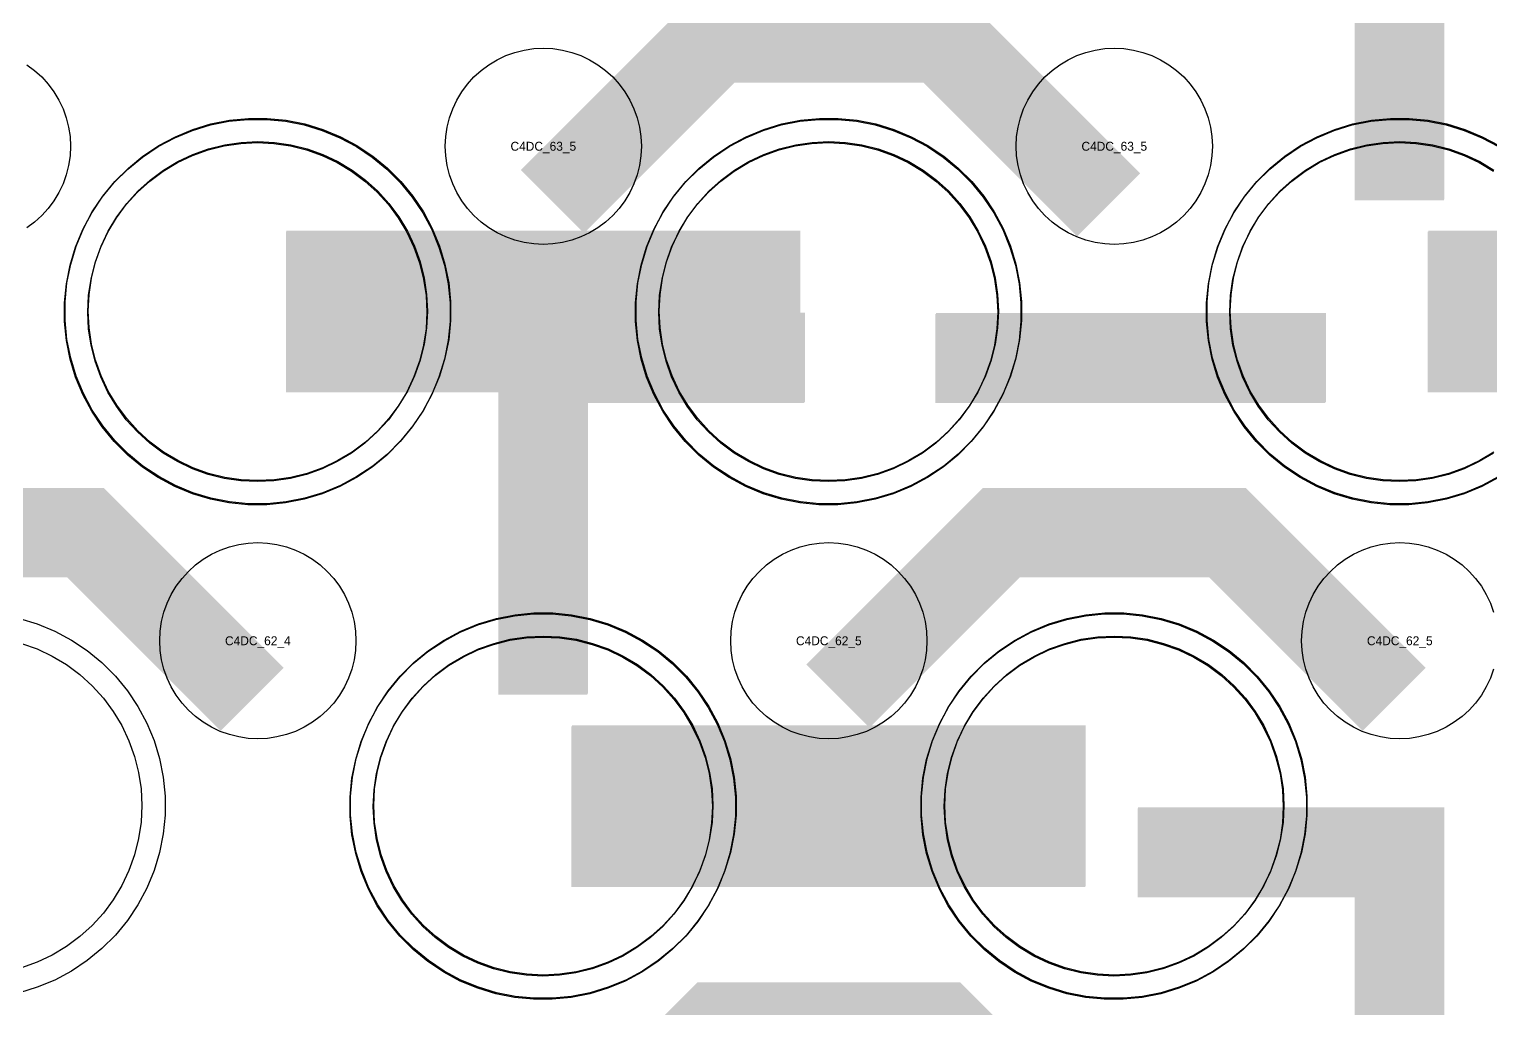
# Model space of a CAD drawing. Extents: x -11880 to 11880, y -14992 to 14992.
# Drawn here: x -10544.1 to -10134.5, y -6305.5 to -6031 of the extents above; entities that cross this region are included whole.
import ezdxf
from ezdxf.enums import TextEntityAlignment as Align

# ---------------------------------------------------------------- set-up
doc = ezdxf.new("R2010")
doc.units = 0
doc.header["$MEASUREMENT"] = 0
for name, color, linetype in [('GDS_775_DT_237', 138, 'CONTINUOUS'), ('RDL1_FS', 34, 'CONTINUOUS'), ('RDL_BS', 160, 'CONTINUOUS')]:
    doc.layers.add(name, color=color, linetype=linetype)

msp = doc.modelspace()

# ---------------------------------------------------------------- linework, layer by layer
at = {"layer": 'RDL1_FS', "color": 241, "true_color": 0xf7abae}
for points in [[(-10480.149, -6157.821), (-10484.806, -6157.592), (-10489.417, -6156.908), (-10493.94, -6155.776), (-10498.33, -6154.204), (-10502.544, -6152.212), (-10506.544, -6149.814), (-10510.289, -6147.036), (-10513.743, -6143.906), (-10516.873, -6140.452), (-10519.651, -6136.707), (-10522.049, -6132.707), (-10524.041, -6128.493), (-10525.613, -6124.103), (-10526.745, -6119.58), (-10527.429, -6114.969), (-10527.658, -6110.312), (-10527.429, -6105.655), (-10526.745, -6101.044), (-10525.613, -6096.521), (-10524.041, -6092.131), (-10522.049, -6087.917), (-10519.651, -6083.917), (-10516.873, -6080.172), (-10513.743, -6076.718), (-10510.289, -6073.588), (-10506.544, -6070.81), (-10502.544, -6068.412), (-10498.33, -6066.42), (-10493.94, -6064.848), (-10489.417, -6063.716), (-10484.806, -6063.032), (-10480.149, -6062.803), (-10475.492, -6063.032), (-10470.881, -6063.716), (-10466.358, -6064.848), (-10461.968, -6066.42), (-10457.754, -6068.412), (-10453.754, -6070.81), (-10450.009, -6073.588), (-10446.555, -6076.718), (-10443.425, -6080.172), (-10440.647, -6083.917), (-10438.249, -6087.917), (-10436.257, -6092.131), (-10434.685, -6096.521), (-10433.553, -6101.044), (-10432.869, -6105.655), (-10432.64, -6110.312), (-10432.869, -6114.969), (-10433.553, -6119.58), (-10434.685, -6124.103), (-10436.257, -6128.493), (-10438.249, -6132.707), (-10440.647, -6136.707), (-10443.425, -6140.452), (-10446.555, -6143.906), (-10450.009, -6147.036), (-10453.754, -6149.814), (-10457.754, -6152.212), (-10461.968, -6154.204), (-10466.358, -6155.776), (-10470.881, -6156.908), (-10475.492, -6157.592)], [(-10320.149, -6157.821), (-10324.806, -6157.592), (-10329.417, -6156.908), (-10333.94, -6155.776), (-10338.33, -6154.204), (-10342.544, -6152.212), (-10346.544, -6149.814), (-10350.289, -6147.036), (-10353.743, -6143.906), (-10356.873, -6140.452), (-10359.651, -6136.707), (-10362.049, -6132.707), (-10364.041, -6128.493), (-10365.613, -6124.103), (-10366.745, -6119.58), (-10367.429, -6114.969), (-10367.658, -6110.312), (-10367.429, -6105.655), (-10366.745, -6101.044), (-10365.613, -6096.521), (-10364.041, -6092.131), (-10362.049, -6087.917), (-10359.651, -6083.917), (-10356.873, -6080.172), (-10353.743, -6076.718), (-10350.289, -6073.588), (-10346.544, -6070.81), (-10342.544, -6068.412), (-10338.33, -6066.42), (-10333.94, -6064.848), (-10329.417, -6063.716), (-10324.806, -6063.032), (-10320.149, -6062.803), (-10315.492, -6063.032), (-10310.881, -6063.716), (-10306.358, -6064.848), (-10301.968, -6066.42), (-10297.754, -6068.412), (-10293.754, -6070.81), (-10290.009, -6073.588), (-10286.555, -6076.718), (-10283.425, -6080.172), (-10280.647, -6083.917), (-10278.249, -6087.917), (-10276.257, -6092.131), (-10274.685, -6096.521), (-10273.553, -6101.044), (-10272.869, -6105.655), (-10272.64, -6110.312), (-10272.869, -6114.969), (-10273.553, -6119.58), (-10274.685, -6124.103), (-10276.257, -6128.493), (-10278.249, -6132.707), (-10280.647, -6136.707), (-10283.425, -6140.452), (-10286.555, -6143.906), (-10290.009, -6147.036), (-10293.754, -6149.814), (-10297.754, -6152.212), (-10301.968, -6154.204), (-10306.358, -6155.776), (-10310.881, -6156.908), (-10315.492, -6157.592)], [(-10400.149, -6296.381), (-10404.806, -6296.152), (-10409.417, -6295.468), (-10413.94, -6294.336), (-10418.33, -6292.764), (-10422.544, -6290.772), (-10426.544, -6288.374), (-10430.289, -6285.596), (-10433.743, -6282.466), (-10436.873, -6279.012), (-10439.651, -6275.267), (-10442.049, -6271.267), (-10444.041, -6267.053), (-10445.613, -6262.663), (-10446.745, -6258.14), (-10447.429, -6253.529), (-10447.658, -6248.872), (-10447.429, -6244.215), (-10446.745, -6239.604), (-10445.613, -6235.081), (-10444.041, -6230.691), (-10442.049, -6226.477), (-10439.651, -6222.477), (-10436.873, -6218.732), (-10433.743, -6215.278), (-10430.289, -6212.148), (-10426.544, -6209.37), (-10422.544, -6206.972), (-10418.33, -6204.98), (-10413.94, -6203.408), (-10409.417, -6202.276), (-10404.806, -6201.592), (-10400.149, -6201.363), (-10395.492, -6201.592), (-10390.881, -6202.276), (-10386.358, -6203.408), (-10381.968, -6204.98), (-10377.754, -6206.972), (-10373.754, -6209.37), (-10370.009, -6212.148), (-10366.555, -6215.278), (-10363.425, -6218.732), (-10360.647, -6222.477), (-10358.249, -6226.477), (-10356.257, -6230.691), (-10354.685, -6235.081), (-10353.553, -6239.604), (-10352.869, -6244.215), (-10352.64, -6248.872), (-10352.869, -6253.529), (-10353.553, -6258.14), (-10354.685, -6262.663), (-10356.257, -6267.053), (-10358.249, -6271.267), (-10360.647, -6275.267), (-10363.425, -6279.012), (-10366.555, -6282.466), (-10370.009, -6285.596), (-10373.754, -6288.374), (-10377.754, -6290.772), (-10381.968, -6292.764), (-10386.358, -6294.336), (-10390.881, -6295.468), (-10395.492, -6296.152)], [(-10240.149, -6296.381), (-10244.806, -6296.152), (-10249.417, -6295.468), (-10253.94, -6294.336), (-10258.33, -6292.764), (-10262.544, -6290.772), (-10266.544, -6288.374), (-10270.289, -6285.596), (-10273.743, -6282.466), (-10276.873, -6279.012), (-10279.651, -6275.267), (-10282.049, -6271.267), (-10284.041, -6267.053), (-10285.613, -6262.663), (-10286.745, -6258.14), (-10287.429, -6253.529), (-10287.658, -6248.872), (-10287.429, -6244.215), (-10286.745, -6239.604), (-10285.613, -6235.081), (-10284.041, -6230.691), (-10282.049, -6226.477), (-10279.651, -6222.477), (-10276.873, -6218.732), (-10273.743, -6215.278), (-10270.289, -6212.148), (-10266.544, -6209.37), (-10262.544, -6206.972), (-10258.33, -6204.98), (-10253.94, -6203.408), (-10249.417, -6202.276), (-10244.806, -6201.592), (-10240.149, -6201.363), (-10235.492, -6201.592), (-10230.881, -6202.276), (-10226.358, -6203.408), (-10221.968, -6204.98), (-10217.754, -6206.972), (-10213.754, -6209.37), (-10210.009, -6212.148), (-10206.555, -6215.278), (-10203.425, -6218.732), (-10200.647, -6222.477), (-10198.249, -6226.477), (-10196.257, -6230.691), (-10194.685, -6235.081), (-10193.553, -6239.604), (-10192.869, -6244.215), (-10192.64, -6248.872), (-10192.869, -6253.529), (-10193.553, -6258.14), (-10194.685, -6262.663), (-10196.257, -6267.053), (-10198.249, -6271.267), (-10200.647, -6275.267), (-10203.425, -6279.012), (-10206.555, -6282.466), (-10210.009, -6285.596), (-10213.754, -6288.374), (-10217.754, -6290.772), (-10221.968, -6292.764), (-10226.358, -6294.336), (-10230.881, -6295.468), (-10235.492, -6296.152)]]:
    msp.add_lwpolyline(points, close=True, dxfattribs=at)
at = {"layer": 'RDL1_FS'}
for points in [[(-10480, -6157.539), (-10484.657, -6157.31), (-10489.268, -6156.626), (-10493.791, -6155.494), (-10498.181, -6153.922), (-10502.395, -6151.93), (-10506.395, -6149.532), (-10510.14, -6146.754), (-10513.594, -6143.624), (-10516.724, -6140.17), (-10519.502, -6136.425), (-10521.9, -6132.425), (-10523.892, -6128.211), (-10525.464, -6123.821), (-10526.596, -6119.298), (-10527.28, -6114.687), (-10527.509, -6110.03), (-10527.28, -6105.373), (-10526.596, -6100.762), (-10525.464, -6096.239), (-10523.892, -6091.849), (-10521.9, -6087.635), (-10519.502, -6083.635), (-10516.724, -6079.89), (-10513.594, -6076.436), (-10510.14, -6073.306), (-10506.395, -6070.528), (-10502.395, -6068.13), (-10498.181, -6066.138), (-10493.791, -6064.566), (-10489.268, -6063.434), (-10484.657, -6062.75), (-10480, -6062.521), (-10475.343, -6062.75), (-10470.732, -6063.434), (-10466.209, -6064.566), (-10461.819, -6066.138), (-10457.605, -6068.13), (-10453.605, -6070.528), (-10449.86, -6073.306), (-10446.406, -6076.436), (-10443.276, -6079.89), (-10440.498, -6083.635), (-10438.1, -6087.635), (-10436.108, -6091.849), (-10434.536, -6096.239), (-10433.404, -6100.762), (-10432.72, -6105.373), (-10432.491, -6110.03), (-10432.72, -6114.687), (-10433.404, -6119.298), (-10434.536, -6123.821), (-10436.108, -6128.211), (-10438.1, -6132.425), (-10440.498, -6136.425), (-10443.276, -6140.17), (-10446.406, -6143.624), (-10449.86, -6146.754), (-10453.605, -6149.532), (-10457.605, -6151.93), (-10461.819, -6153.922), (-10466.209, -6155.494), (-10470.732, -6156.626), (-10475.343, -6157.31)], [(-10320, -6157.539), (-10324.657, -6157.31), (-10329.268, -6156.626), (-10333.791, -6155.494), (-10338.181, -6153.922), (-10342.395, -6151.93), (-10346.395, -6149.532), (-10350.14, -6146.754), (-10353.594, -6143.624), (-10356.724, -6140.17), (-10359.502, -6136.425), (-10361.9, -6132.425), (-10363.892, -6128.211), (-10365.464, -6123.821), (-10366.596, -6119.298), (-10367.28, -6114.687), (-10367.509, -6110.03), (-10367.28, -6105.373), (-10366.596, -6100.762), (-10365.464, -6096.239), (-10363.892, -6091.849), (-10361.9, -6087.635), (-10359.502, -6083.635), (-10356.724, -6079.89), (-10353.594, -6076.436), (-10350.14, -6073.306), (-10346.395, -6070.528), (-10342.395, -6068.13), (-10338.181, -6066.138), (-10333.791, -6064.566), (-10329.268, -6063.434), (-10324.657, -6062.75), (-10320, -6062.521), (-10315.343, -6062.75), (-10310.732, -6063.434), (-10306.209, -6064.566), (-10301.819, -6066.138), (-10297.605, -6068.13), (-10293.605, -6070.528), (-10289.86, -6073.306), (-10286.406, -6076.436), (-10283.276, -6079.89), (-10280.498, -6083.635), (-10278.1, -6087.635), (-10276.108, -6091.849), (-10274.536, -6096.239), (-10273.404, -6100.762), (-10272.72, -6105.373), (-10272.491, -6110.03), (-10272.72, -6114.687), (-10273.404, -6119.298), (-10274.536, -6123.821), (-10276.108, -6128.211), (-10278.1, -6132.425), (-10280.498, -6136.425), (-10283.276, -6140.17), (-10286.406, -6143.624), (-10289.86, -6146.754), (-10293.605, -6149.532), (-10297.605, -6151.93), (-10301.819, -6153.922), (-10306.209, -6155.494), (-10310.732, -6156.626), (-10315.343, -6157.31)], [(-10400, -6296.099), (-10404.657, -6295.87), (-10409.268, -6295.186), (-10413.791, -6294.054), (-10418.181, -6292.482), (-10422.395, -6290.49), (-10426.395, -6288.092), (-10430.14, -6285.314), (-10433.594, -6282.184), (-10436.724, -6278.73), (-10439.502, -6274.985), (-10441.9, -6270.985), (-10443.892, -6266.771), (-10445.464, -6262.381), (-10446.596, -6257.858), (-10447.28, -6253.247), (-10447.509, -6248.59), (-10447.28, -6243.933), (-10446.596, -6239.322), (-10445.464, -6234.799), (-10443.892, -6230.409), (-10441.9, -6226.195), (-10439.502, -6222.195), (-10436.724, -6218.45), (-10433.594, -6214.996), (-10430.14, -6211.866), (-10426.395, -6209.088), (-10422.395, -6206.69), (-10418.181, -6204.698), (-10413.791, -6203.126), (-10409.268, -6201.994), (-10404.657, -6201.31), (-10400, -6201.081), (-10395.343, -6201.31), (-10390.732, -6201.994), (-10386.209, -6203.126), (-10381.819, -6204.698), (-10377.605, -6206.69), (-10373.605, -6209.088), (-10369.86, -6211.866), (-10366.406, -6214.996), (-10363.276, -6218.45), (-10360.498, -6222.195), (-10358.1, -6226.195), (-10356.108, -6230.409), (-10354.536, -6234.799), (-10353.404, -6239.322), (-10352.72, -6243.933), (-10352.491, -6248.59), (-10352.72, -6253.247), (-10353.404, -6257.858), (-10354.536, -6262.381), (-10356.108, -6266.771), (-10358.1, -6270.985), (-10360.498, -6274.985), (-10363.276, -6278.73), (-10366.406, -6282.184), (-10369.86, -6285.314), (-10373.605, -6288.092), (-10377.605, -6290.49), (-10381.819, -6292.482), (-10386.209, -6294.054), (-10390.732, -6295.186), (-10395.343, -6295.87)], [(-10240, -6296.099), (-10244.657, -6295.87), (-10249.268, -6295.186), (-10253.791, -6294.054), (-10258.181, -6292.482), (-10262.395, -6290.49), (-10266.395, -6288.092), (-10270.14, -6285.314), (-10273.594, -6282.184), (-10276.724, -6278.73), (-10279.502, -6274.985), (-10281.9, -6270.985), (-10283.892, -6266.771), (-10285.464, -6262.381), (-10286.596, -6257.858), (-10287.28, -6253.247), (-10287.509, -6248.59), (-10287.28, -6243.933), (-10286.596, -6239.322), (-10285.464, -6234.799), (-10283.892, -6230.409), (-10281.9, -6226.195), (-10279.502, -6222.195), (-10276.724, -6218.45), (-10273.594, -6214.996), (-10270.14, -6211.866), (-10266.395, -6209.088), (-10262.395, -6206.69), (-10258.181, -6204.698), (-10253.791, -6203.126), (-10249.268, -6201.994), (-10244.657, -6201.31), (-10240, -6201.081), (-10235.343, -6201.31), (-10230.732, -6201.994), (-10226.209, -6203.126), (-10221.819, -6204.698), (-10217.605, -6206.69), (-10213.605, -6209.088), (-10209.86, -6211.866), (-10206.406, -6214.996), (-10203.276, -6218.45), (-10200.498, -6222.195), (-10198.1, -6226.195), (-10196.108, -6230.409), (-10194.536, -6234.799), (-10193.404, -6239.322), (-10192.72, -6243.933), (-10192.491, -6248.59), (-10192.72, -6253.247), (-10193.404, -6257.858), (-10194.536, -6262.381), (-10196.108, -6266.771), (-10198.1, -6270.985), (-10200.498, -6274.985), (-10203.276, -6278.73), (-10206.406, -6282.184), (-10209.86, -6285.314), (-10213.605, -6288.092), (-10217.605, -6290.49), (-10221.819, -6292.482), (-10226.209, -6294.054), (-10230.732, -6295.186), (-10235.343, -6295.87)]]:
    msp.add_lwpolyline(points, close=True, dxfattribs=at)
at = {"layer": 'RDL1_FS', "color": 241, "true_color": 0xf7abae}
msp.add_lwpolyline([(-10133.754, -6149.814), (-10137.754, -6152.212), (-10141.968, -6154.204), (-10146.358, -6155.776), (-10150.881, -6156.908), (-10155.492, -6157.592), (-10160.149, -6157.821), (-10164.806, -6157.592), (-10169.417, -6156.908), (-10173.94, -6155.776), (-10178.33, -6154.204), (-10182.544, -6152.212), (-10186.544, -6149.814), (-10190.289, -6147.036), (-10193.743, -6143.906), (-10196.873, -6140.452), (-10199.651, -6136.707), (-10202.049, -6132.707), (-10204.041, -6128.493), (-10205.613, -6124.103), (-10206.745, -6119.58), (-10207.429, -6114.969), (-10207.658, -6110.312), (-10207.429, -6105.655), (-10206.745, -6101.044), (-10205.613, -6096.521), (-10204.041, -6092.131), (-10202.049, -6087.917), (-10199.651, -6083.917), (-10196.873, -6080.172), (-10193.743, -6076.718), (-10190.289, -6073.588), (-10186.544, -6070.81), (-10182.544, -6068.412), (-10178.33, -6066.42), (-10173.94, -6064.848), (-10169.417, -6063.716), (-10164.806, -6063.032), (-10160.149, -6062.803), (-10155.492, -6063.032), (-10150.881, -6063.716), (-10146.358, -6064.848), (-10141.968, -6066.42), (-10137.754, -6068.412), (-10133.754, -6070.81)], dxfattribs=at)
at = {"layer": 'RDL1_FS'}
for points in [[(-10133.605, -6149.532), (-10137.605, -6151.93), (-10141.819, -6153.922), (-10146.209, -6155.494), (-10150.732, -6156.626), (-10155.343, -6157.31), (-10160, -6157.539), (-10164.657, -6157.31), (-10169.268, -6156.626), (-10173.791, -6155.494), (-10178.181, -6153.922), (-10182.395, -6151.93), (-10186.395, -6149.532), (-10190.14, -6146.754), (-10193.594, -6143.624), (-10196.724, -6140.17), (-10199.502, -6136.425), (-10201.9, -6132.425), (-10203.892, -6128.211), (-10205.464, -6123.821), (-10206.596, -6119.298), (-10207.28, -6114.687), (-10207.509, -6110.03), (-10207.28, -6105.373), (-10206.596, -6100.762), (-10205.464, -6096.239), (-10203.892, -6091.849), (-10201.9, -6087.635), (-10199.502, -6083.635), (-10196.724, -6079.89), (-10193.594, -6076.436), (-10190.14, -6073.306), (-10186.395, -6070.528), (-10182.395, -6068.13), (-10178.181, -6066.138), (-10173.791, -6064.566), (-10169.268, -6063.434), (-10164.657, -6062.75), (-10160, -6062.521), (-10155.343, -6062.75), (-10150.732, -6063.434), (-10146.209, -6064.566), (-10141.819, -6066.138), (-10137.605, -6068.13), (-10133.605, -6070.528)], [(-10546.209, -6203.126), (-10541.819, -6204.698), (-10537.605, -6206.69), (-10533.605, -6209.088), (-10529.86, -6211.866), (-10526.406, -6214.996), (-10523.276, -6218.45), (-10520.498, -6222.195), (-10518.1, -6226.195), (-10516.108, -6230.409), (-10514.536, -6234.799), (-10513.404, -6239.322), (-10512.72, -6243.933), (-10512.491, -6248.59), (-10512.72, -6253.247), (-10513.404, -6257.858), (-10514.536, -6262.381), (-10516.108, -6266.771), (-10518.1, -6270.985), (-10520.498, -6274.985), (-10523.276, -6278.73), (-10526.406, -6282.184), (-10529.86, -6285.314), (-10533.605, -6288.092), (-10537.605, -6290.49), (-10541.819, -6292.482), (-10546.209, -6294.054)]]:
    msp.add_lwpolyline(points, dxfattribs=at)
at = {"layer": 'RDL1_FS', "color": 241, "true_color": 0xf7abae}
for points in [[(-10472.147, -6110.312, 45, 45, 0), (-10400.147, -6110.312, 45, 45, 0)], [(-10400.147, -6110.312, 45, 45, 0), (-10328.147, -6110.312, 45, 45, 0)], [(-10152.147, -6110.312, 45, 45, 0), (-10080.147, -6110.312, 45, 45, 0)], [(-10392.147, -6248.872, 45, 45, 0), (-10320.147, -6248.872, 45, 45, 0)], [(-10320.147, -6248.872, 45, 45, 0), (-10248.147, -6248.872, 45, 45, 0)]]:
    msp.add_lwpolyline(points, format="xyseb", dxfattribs=at)
at = {"layer": 'RDL1_FS'}
for points in [[(-10471.998, -6110.03, 45, 45, 0), (-10399.998, -6110.03, 45, 45, 0)], [(-10399.998, -6110.03, 45, 45, 0), (-10327.998, -6110.03, 45, 45, 0)], [(-10151.998, -6110.03, 45, 45, 0), (-10079.998, -6110.03, 45, 45, 0)], [(-10391.998, -6248.59, 45, 45, 0), (-10319.998, -6248.59, 45, 45, 0)], [(-10319.998, -6248.59, 45, 45, 0), (-10247.998, -6248.59, 45, 45, 0)]]:
    msp.add_lwpolyline(points, format="xyseb", dxfattribs=at)
at = {"layer": 'RDL_BS', "color": 241, "true_color": 0xf7abae}
for points in [[(-10160.149, -6078.987, 25, 25, 0), (-10160.149, -5972.21, 25, 25, 0)], [(-10160.149, -6078.987, 25, 25, 0), (-10160.149, -5972.21, 25, 25, 0)], [(-10400.149, -6217.552, 25, 25, 0), (-10400.149, -6110.775, 25, 25, 0)], [(-10400.149, -6217.552, 25, 25, 0), (-10400.149, -6110.775, 25, 25, 0)], [(-10412.649, -6123.275, 25, 25, 0), (-10347.982, -6123.275, 25, 25, 0)], [(-10412.649, -6123.275, 25, 25, 0), (-10326.816, -6123.275, 25, 25, 0)], [(-10290.133, -6123.325, 25, 25, 0), (-10180.868, -6123.325, 25, 25, 0)], [(-10160.149, -6356.117, 25, 25, 0), (-10160.149, -6249.34, 25, 25, 0)], [(-10160.149, -6356.117, 25, 25, 0), (-10160.149, -6249.34, 25, 25, 0)], [(-10147.649, -6261.84, 25, 25, 0), (-10233.482, -6261.84, 25, 25, 0)], [(-10147.649, -6261.84, 25, 25, 0), (-10212.316, -6261.84, 25, 25, 0)]]:
    msp.add_lwpolyline(points, format="xyseb", dxfattribs=at)
at = {"layer": 'RDL_BS'}
for points in [[(-10160, -6078.705, 25, 25, 0), (-10160, -5971.928, 25, 25, 0)], [(-10160, -6078.705, 25, 25, 0), (-10160, -5971.928, 25, 25, 0)], [(-10397.438, -6079.344, 25, 25, 0), (-10351.623, -6033.529, 25, 25, 0), (-10318.07, -6033.529, 25, 25, 0)], [(-10241.599, -6080.243, 25, 25, 0), (-10288.313, -6033.529, 25, 25, 0), (-10318.071, -6033.529, 25, 25, 0)], [(-10400, -6217.27, 25, 25, 0), (-10400, -6110.493, 25, 25, 0)], [(-10400, -6217.27, 25, 25, 0), (-10400, -6110.493, 25, 25, 0)], [(-10412.5, -6122.993, 25, 25, 0), (-10347.833, -6122.993, 25, 25, 0)], [(-10412.5, -6122.993, 25, 25, 0), (-10326.667, -6122.993, 25, 25, 0)], [(-10289.984, -6123.043, 25, 25, 0), (-10180.719, -6123.043, 25, 25, 0)], [(-10481.599, -6218.803, 25, 25, 0), (-10528.313, -6172.089, 25, 25, 0), (-10558.071, -6172.089, 25, 25, 0)], [(-10317.438, -6217.904, 25, 25, 0), (-10271.623, -6172.089, 25, 25, 0), (-10238.07, -6172.089, 25, 25, 0)], [(-10161.599, -6218.803, 25, 25, 0), (-10208.313, -6172.089, 25, 25, 0), (-10238.071, -6172.089, 25, 25, 0)], [(-10160, -6355.835, 25, 25, 0), (-10160, -6249.058, 25, 25, 0)], [(-10160, -6355.835, 25, 25, 0), (-10160, -6249.058, 25, 25, 0)], [(-10147.5, -6261.558, 25, 25, 0), (-10233.333, -6261.558, 25, 25, 0)], [(-10147.5, -6261.558, 25, 25, 0), (-10212.167, -6261.558, 25, 25, 0)], [(-10397.438, -6356.469, 25, 25, 0), (-10351.623, -6310.654, 25, 25, 0), (-10318.07, -6310.654, 25, 25, 0)], [(-10241.599, -6357.368, 25, 25, 0), (-10288.313, -6310.654, 25, 25, 0), (-10318.071, -6310.654, 25, 25, 0)]]:
    msp.add_lwpolyline(points, format="xyseb", dxfattribs=at)
for points in [[(-10400, -6091.336), (-10402.693, -6091.204), (-10405.365, -6090.808), (-10407.984, -6090.151), (-10410.519, -6089.244), (-10412.956, -6088.092), (-10415.28, -6086.699), (-10417.443, -6085.096), (-10419.442, -6083.284), (-10421.254, -6081.285), (-10422.857, -6079.122), (-10424.25, -6076.798), (-10425.402, -6074.361), (-10426.309, -6071.826), (-10426.966, -6069.207), (-10427.362, -6066.535), (-10427.494, -6063.842), (-10427.362, -6061.149), (-10426.966, -6058.477), (-10426.309, -6055.858), (-10425.402, -6053.323), (-10424.25, -6050.886), (-10422.857, -6048.562), (-10421.254, -6046.399), (-10419.442, -6044.4), (-10417.443, -6042.588), (-10415.28, -6040.985), (-10412.956, -6039.592), (-10410.519, -6038.44), (-10407.984, -6037.533), (-10405.365, -6036.876), (-10402.693, -6036.48), (-10400, -6036.348), (-10397.307, -6036.48), (-10394.635, -6036.876), (-10392.016, -6037.533), (-10389.481, -6038.44), (-10387.044, -6039.592), (-10384.72, -6040.985), (-10382.557, -6042.588), (-10380.558, -6044.4), (-10378.746, -6046.399), (-10377.143, -6048.562), (-10375.75, -6050.886), (-10374.598, -6053.323), (-10373.691, -6055.858), (-10373.034, -6058.477), (-10372.638, -6061.149), (-10372.506, -6063.842), (-10372.638, -6066.535), (-10373.034, -6069.207), (-10373.691, -6071.826), (-10374.598, -6074.361), (-10375.75, -6076.798), (-10377.143, -6079.122), (-10378.746, -6081.285), (-10380.558, -6083.284), (-10382.557, -6085.096), (-10384.72, -6086.699), (-10387.044, -6088.092), (-10389.481, -6089.244), (-10392.016, -6090.151), (-10394.635, -6090.808), (-10397.307, -6091.204)], [(-10240, -6091.336), (-10242.693, -6091.204), (-10245.365, -6090.808), (-10247.984, -6090.151), (-10250.519, -6089.244), (-10252.956, -6088.092), (-10255.28, -6086.699), (-10257.443, -6085.096), (-10259.442, -6083.284), (-10261.254, -6081.285), (-10262.857, -6079.122), (-10264.25, -6076.798), (-10265.402, -6074.361), (-10266.309, -6071.826), (-10266.966, -6069.207), (-10267.362, -6066.535), (-10267.494, -6063.842), (-10267.362, -6061.149), (-10266.966, -6058.477), (-10266.309, -6055.858), (-10265.402, -6053.323), (-10264.25, -6050.886), (-10262.857, -6048.562), (-10261.254, -6046.399), (-10259.442, -6044.4), (-10257.443, -6042.588), (-10255.28, -6040.985), (-10252.956, -6039.592), (-10250.519, -6038.44), (-10247.984, -6037.533), (-10245.365, -6036.876), (-10242.693, -6036.48), (-10240, -6036.348), (-10237.307, -6036.48), (-10234.635, -6036.876), (-10232.016, -6037.533), (-10229.481, -6038.44), (-10227.044, -6039.592), (-10224.72, -6040.985), (-10222.557, -6042.588), (-10220.558, -6044.4), (-10218.746, -6046.399), (-10217.143, -6048.562), (-10215.75, -6050.886), (-10214.598, -6053.323), (-10213.691, -6055.858), (-10213.034, -6058.477), (-10212.638, -6061.149), (-10212.506, -6063.842), (-10212.638, -6066.535), (-10213.034, -6069.207), (-10213.691, -6071.826), (-10214.598, -6074.361), (-10215.75, -6076.798), (-10217.143, -6079.122), (-10218.746, -6081.285), (-10220.558, -6083.284), (-10222.557, -6085.096), (-10224.72, -6086.699), (-10227.044, -6088.092), (-10229.481, -6089.244), (-10232.016, -6090.151), (-10234.635, -6090.808), (-10237.307, -6091.204)], [(-10482.644, -6164.03), (-10487.938, -6163.513), (-10493.165, -6162.467), (-10498.205, -6160.936), (-10503.115, -6158.905), (-10507.777, -6156.413), (-10512.191, -6153.466), (-10516.292, -6150.104), (-10520.074, -6146.322), (-10523.436, -6142.221), (-10526.383, -6137.807), (-10528.875, -6133.145), (-10530.906, -6128.235), (-10532.437, -6123.195), (-10533.483, -6117.968), (-10534, -6112.674), (-10534, -6107.386), (-10533.483, -6102.092), (-10532.437, -6096.865), (-10530.906, -6091.825), (-10528.875, -6086.915), (-10526.383, -6082.253), (-10523.436, -6077.839), (-10520.074, -6073.738), (-10516.292, -6069.956), (-10512.191, -6066.594), (-10507.777, -6063.647), (-10503.115, -6061.155), (-10498.205, -6059.124), (-10493.165, -6057.593), (-10487.938, -6056.547), (-10482.644, -6056.03), (-10477.356, -6056.03), (-10472.062, -6056.547), (-10466.835, -6057.593), (-10461.795, -6059.124), (-10456.885, -6061.155), (-10452.223, -6063.647), (-10447.809, -6066.594), (-10443.708, -6069.956), (-10439.926, -6073.738), (-10436.564, -6077.839), (-10433.617, -6082.253), (-10431.125, -6086.915), (-10429.094, -6091.825), (-10427.563, -6096.865), (-10426.517, -6102.092), (-10426, -6107.386), (-10426, -6112.674), (-10426.517, -6117.968), (-10427.563, -6123.195), (-10429.094, -6128.235), (-10431.125, -6133.145), (-10433.617, -6137.807), (-10436.564, -6142.221), (-10439.926, -6146.322), (-10443.708, -6150.104), (-10447.809, -6153.466), (-10452.223, -6156.413), (-10456.885, -6158.905), (-10461.795, -6160.936), (-10466.835, -6162.467), (-10472.062, -6163.513), (-10477.356, -6164.03)], [(-10322.644, -6164.03), (-10327.938, -6163.513), (-10333.165, -6162.467), (-10338.205, -6160.936), (-10343.115, -6158.905), (-10347.777, -6156.413), (-10352.191, -6153.466), (-10356.292, -6150.104), (-10360.074, -6146.322), (-10363.436, -6142.221), (-10366.383, -6137.807), (-10368.875, -6133.145), (-10370.906, -6128.235), (-10372.437, -6123.195), (-10373.483, -6117.968), (-10374, -6112.674), (-10374, -6107.386), (-10373.483, -6102.092), (-10372.437, -6096.865), (-10370.906, -6091.825), (-10368.875, -6086.915), (-10366.383, -6082.253), (-10363.436, -6077.839), (-10360.074, -6073.738), (-10356.292, -6069.956), (-10352.191, -6066.594), (-10347.777, -6063.647), (-10343.115, -6061.155), (-10338.205, -6059.124), (-10333.165, -6057.593), (-10327.938, -6056.547), (-10322.644, -6056.03), (-10317.356, -6056.03), (-10312.062, -6056.547), (-10306.835, -6057.593), (-10301.795, -6059.124), (-10296.885, -6061.155), (-10292.223, -6063.647), (-10287.809, -6066.594), (-10283.708, -6069.956), (-10279.926, -6073.738), (-10276.564, -6077.839), (-10273.617, -6082.253), (-10271.125, -6086.915), (-10269.094, -6091.825), (-10267.563, -6096.865), (-10266.517, -6102.092), (-10266, -6107.386), (-10266, -6112.674), (-10266.517, -6117.968), (-10267.563, -6123.195), (-10269.094, -6128.235), (-10271.125, -6133.145), (-10273.617, -6137.807), (-10276.564, -6142.221), (-10279.926, -6146.322), (-10283.708, -6150.104), (-10287.809, -6153.466), (-10292.223, -6156.413), (-10296.885, -6158.905), (-10301.795, -6160.936), (-10306.835, -6162.467), (-10312.062, -6163.513), (-10317.356, -6164.03)], [(-10480, -6229.896), (-10482.693, -6229.764), (-10485.365, -6229.368), (-10487.984, -6228.711), (-10490.519, -6227.804), (-10492.956, -6226.652), (-10495.28, -6225.259), (-10497.443, -6223.656), (-10499.442, -6221.844), (-10501.254, -6219.845), (-10502.857, -6217.682), (-10504.25, -6215.358), (-10505.402, -6212.921), (-10506.309, -6210.386), (-10506.966, -6207.767), (-10507.362, -6205.095), (-10507.494, -6202.402), (-10507.362, -6199.709), (-10506.966, -6197.037), (-10506.309, -6194.418), (-10505.402, -6191.883), (-10504.25, -6189.446), (-10502.857, -6187.122), (-10501.254, -6184.959), (-10499.442, -6182.96), (-10497.443, -6181.148), (-10495.28, -6179.545), (-10492.956, -6178.152), (-10490.519, -6177), (-10487.984, -6176.093), (-10485.365, -6175.436), (-10482.693, -6175.04), (-10480, -6174.908), (-10477.307, -6175.04), (-10474.635, -6175.436), (-10472.016, -6176.093), (-10469.481, -6177), (-10467.044, -6178.152), (-10464.72, -6179.545), (-10462.557, -6181.148), (-10460.558, -6182.96), (-10458.746, -6184.959), (-10457.143, -6187.122), (-10455.75, -6189.446), (-10454.598, -6191.883), (-10453.691, -6194.418), (-10453.034, -6197.037), (-10452.638, -6199.709), (-10452.506, -6202.402), (-10452.638, -6205.095), (-10453.034, -6207.767), (-10453.691, -6210.386), (-10454.598, -6212.921), (-10455.75, -6215.358), (-10457.143, -6217.682), (-10458.746, -6219.845), (-10460.558, -6221.844), (-10462.557, -6223.656), (-10464.72, -6225.259), (-10467.044, -6226.652), (-10469.481, -6227.804), (-10472.016, -6228.711), (-10474.635, -6229.368), (-10477.307, -6229.764)], [(-10320, -6229.896), (-10322.693, -6229.764), (-10325.365, -6229.368), (-10327.984, -6228.711), (-10330.519, -6227.804), (-10332.956, -6226.652), (-10335.28, -6225.259), (-10337.443, -6223.656), (-10339.442, -6221.844), (-10341.254, -6219.845), (-10342.857, -6217.682), (-10344.25, -6215.358), (-10345.402, -6212.921), (-10346.309, -6210.386), (-10346.966, -6207.767), (-10347.362, -6205.095), (-10347.494, -6202.402), (-10347.362, -6199.709), (-10346.966, -6197.037), (-10346.309, -6194.418), (-10345.402, -6191.883), (-10344.25, -6189.446), (-10342.857, -6187.122), (-10341.254, -6184.959), (-10339.442, -6182.96), (-10337.443, -6181.148), (-10335.28, -6179.545), (-10332.956, -6178.152), (-10330.519, -6177), (-10327.984, -6176.093), (-10325.365, -6175.436), (-10322.693, -6175.04), (-10320, -6174.908), (-10317.307, -6175.04), (-10314.635, -6175.436), (-10312.016, -6176.093), (-10309.481, -6177), (-10307.044, -6178.152), (-10304.72, -6179.545), (-10302.557, -6181.148), (-10300.558, -6182.96), (-10298.746, -6184.959), (-10297.143, -6187.122), (-10295.75, -6189.446), (-10294.598, -6191.883), (-10293.691, -6194.418), (-10293.034, -6197.037), (-10292.638, -6199.709), (-10292.506, -6202.402), (-10292.638, -6205.095), (-10293.034, -6207.767), (-10293.691, -6210.386), (-10294.598, -6212.921), (-10295.75, -6215.358), (-10297.143, -6217.682), (-10298.746, -6219.845), (-10300.558, -6221.844), (-10302.557, -6223.656), (-10304.72, -6225.259), (-10307.044, -6226.652), (-10309.481, -6227.804), (-10312.016, -6228.711), (-10314.635, -6229.368), (-10317.307, -6229.764)], [(-10402.644, -6302.59), (-10407.938, -6302.073), (-10413.165, -6301.027), (-10418.205, -6299.496), (-10423.115, -6297.465), (-10427.777, -6294.973), (-10432.191, -6292.026), (-10436.292, -6288.664), (-10440.074, -6284.882), (-10443.436, -6280.781), (-10446.383, -6276.367), (-10448.875, -6271.705), (-10450.906, -6266.795), (-10452.437, -6261.755), (-10453.483, -6256.528), (-10454, -6251.234), (-10454, -6245.946), (-10453.483, -6240.652), (-10452.437, -6235.425), (-10450.906, -6230.385), (-10448.875, -6225.475), (-10446.383, -6220.813), (-10443.436, -6216.399), (-10440.074, -6212.298), (-10436.292, -6208.516), (-10432.191, -6205.154), (-10427.777, -6202.207), (-10423.115, -6199.715), (-10418.205, -6197.684), (-10413.165, -6196.153), (-10407.938, -6195.107), (-10402.644, -6194.59), (-10397.356, -6194.59), (-10392.062, -6195.107), (-10386.835, -6196.153), (-10381.795, -6197.684), (-10376.885, -6199.715), (-10372.223, -6202.207), (-10367.809, -6205.154), (-10363.708, -6208.516), (-10359.926, -6212.298), (-10356.564, -6216.399), (-10353.617, -6220.813), (-10351.125, -6225.475), (-10349.094, -6230.385), (-10347.563, -6235.425), (-10346.517, -6240.652), (-10346, -6245.946), (-10346, -6251.234), (-10346.517, -6256.528), (-10347.563, -6261.755), (-10349.094, -6266.795), (-10351.125, -6271.705), (-10353.617, -6276.367), (-10356.564, -6280.781), (-10359.926, -6284.882), (-10363.708, -6288.664), (-10367.809, -6292.026), (-10372.223, -6294.973), (-10376.885, -6297.465), (-10381.795, -6299.496), (-10386.835, -6301.027), (-10392.062, -6302.073), (-10397.356, -6302.59)], [(-10242.644, -6302.59), (-10247.938, -6302.073), (-10253.165, -6301.027), (-10258.205, -6299.496), (-10263.115, -6297.465), (-10267.777, -6294.973), (-10272.191, -6292.026), (-10276.292, -6288.664), (-10280.074, -6284.882), (-10283.436, -6280.781), (-10286.383, -6276.367), (-10288.875, -6271.705), (-10290.906, -6266.795), (-10292.437, -6261.755), (-10293.483, -6256.528), (-10294, -6251.234), (-10294, -6245.946), (-10293.483, -6240.652), (-10292.437, -6235.425), (-10290.906, -6230.385), (-10288.875, -6225.475), (-10286.383, -6220.813), (-10283.436, -6216.399), (-10280.074, -6212.298), (-10276.292, -6208.516), (-10272.191, -6205.154), (-10267.777, -6202.207), (-10263.115, -6199.715), (-10258.205, -6197.684), (-10253.165, -6196.153), (-10247.938, -6195.107), (-10242.644, -6194.59), (-10237.356, -6194.59), (-10232.062, -6195.107), (-10226.835, -6196.153), (-10221.795, -6197.684), (-10216.885, -6199.715), (-10212.223, -6202.207), (-10207.809, -6205.154), (-10203.708, -6208.516), (-10199.926, -6212.298), (-10196.564, -6216.399), (-10193.617, -6220.813), (-10191.125, -6225.475), (-10189.094, -6230.385), (-10187.563, -6235.425), (-10186.517, -6240.652), (-10186, -6245.946), (-10186, -6251.234), (-10186.517, -6256.528), (-10187.563, -6261.755), (-10189.094, -6266.795), (-10191.125, -6271.705), (-10193.617, -6276.367), (-10196.564, -6280.781), (-10199.926, -6284.882), (-10203.708, -6288.664), (-10207.809, -6292.026), (-10212.223, -6294.973), (-10216.885, -6297.465), (-10221.795, -6299.496), (-10226.835, -6301.027), (-10232.062, -6302.073), (-10237.356, -6302.59)]]:
    msp.add_lwpolyline(points, close=True, dxfattribs=at)
for points in [[(-10544.72, -6040.985), (-10542.557, -6042.588), (-10540.558, -6044.4), (-10538.746, -6046.399), (-10537.143, -6048.562), (-10535.75, -6050.886), (-10534.598, -6053.323), (-10533.691, -6055.858), (-10533.034, -6058.477), (-10532.638, -6061.149), (-10532.506, -6063.842), (-10532.638, -6066.535), (-10533.034, -6069.207), (-10533.691, -6071.826), (-10534.598, -6074.361), (-10535.75, -6076.798), (-10537.143, -6079.122), (-10538.746, -6081.285), (-10540.558, -6083.284), (-10542.557, -6085.096), (-10544.72, -6086.699)], [(-10132.223, -6156.413), (-10136.885, -6158.905), (-10141.795, -6160.936), (-10146.835, -6162.467), (-10152.062, -6163.513), (-10157.356, -6164.03), (-10162.644, -6164.03), (-10167.938, -6163.513), (-10173.165, -6162.467), (-10178.205, -6160.936), (-10183.115, -6158.905), (-10187.777, -6156.413), (-10192.191, -6153.466), (-10196.292, -6150.104), (-10200.074, -6146.322), (-10203.436, -6142.221), (-10206.383, -6137.807), (-10208.875, -6133.145), (-10210.906, -6128.235), (-10212.437, -6123.195), (-10213.483, -6117.968), (-10214, -6112.674), (-10214, -6107.386), (-10213.483, -6102.092), (-10212.437, -6096.865), (-10210.906, -6091.825), (-10208.875, -6086.915), (-10206.383, -6082.253), (-10203.436, -6077.839), (-10200.074, -6073.738), (-10196.292, -6069.956), (-10192.191, -6066.594), (-10187.777, -6063.647), (-10183.115, -6061.155), (-10178.205, -6059.124), (-10173.165, -6057.593), (-10167.938, -6056.547), (-10162.644, -6056.03), (-10157.356, -6056.03), (-10152.062, -6056.547), (-10146.835, -6057.593), (-10141.795, -6059.124), (-10136.885, -6061.155), (-10132.223, -6063.647)], [(-10133.691, -6210.386), (-10134.598, -6212.921), (-10135.75, -6215.358), (-10137.143, -6217.682), (-10138.746, -6219.845), (-10140.558, -6221.844), (-10142.557, -6223.656), (-10144.72, -6225.259), (-10147.044, -6226.652), (-10149.481, -6227.804), (-10152.016, -6228.711), (-10154.635, -6229.368), (-10157.307, -6229.764), (-10160, -6229.896), (-10162.693, -6229.764), (-10165.365, -6229.368), (-10167.984, -6228.711), (-10170.519, -6227.804), (-10172.956, -6226.652), (-10175.28, -6225.259), (-10177.443, -6223.656), (-10179.442, -6221.844), (-10181.254, -6219.845), (-10182.857, -6217.682), (-10184.25, -6215.358), (-10185.402, -6212.921), (-10186.309, -6210.386), (-10186.966, -6207.767), (-10187.362, -6205.095), (-10187.494, -6202.402), (-10187.362, -6199.709), (-10186.966, -6197.037), (-10186.309, -6194.418), (-10185.402, -6191.883), (-10184.25, -6189.446), (-10182.857, -6187.122), (-10181.254, -6184.959), (-10179.442, -6182.96), (-10177.443, -6181.148), (-10175.28, -6179.545), (-10172.956, -6178.152), (-10170.519, -6177), (-10167.984, -6176.093), (-10165.365, -6175.436), (-10162.693, -6175.04), (-10160, -6174.908), (-10157.307, -6175.04), (-10154.635, -6175.436), (-10152.016, -6176.093), (-10149.481, -6177), (-10147.044, -6178.152), (-10144.72, -6179.545), (-10142.557, -6181.148), (-10140.558, -6182.96), (-10138.746, -6184.959), (-10137.143, -6187.122), (-10135.75, -6189.446), (-10134.598, -6191.883), (-10133.691, -6194.418)], [(-10546.835, -6196.153), (-10541.795, -6197.684), (-10536.885, -6199.715), (-10532.223, -6202.207), (-10527.809, -6205.154), (-10523.708, -6208.516), (-10519.926, -6212.298), (-10516.564, -6216.399), (-10513.617, -6220.813), (-10511.125, -6225.475), (-10509.094, -6230.385), (-10507.563, -6235.425), (-10506.517, -6240.652), (-10506, -6245.946), (-10506, -6251.234), (-10506.517, -6256.528), (-10507.563, -6261.755), (-10509.094, -6266.795), (-10511.125, -6271.705), (-10513.617, -6276.367), (-10516.564, -6280.781), (-10519.926, -6284.882), (-10523.708, -6288.664), (-10527.809, -6292.026), (-10532.223, -6294.973), (-10536.885, -6297.465), (-10541.795, -6299.496), (-10546.835, -6301.027)]]:
    msp.add_lwpolyline(points, dxfattribs=at)
at = {"layer": 'RDL_BS', "color": 241, "true_color": 0xf7abae}
for points in [[(-10482.793, -6164.312), (-10488.087, -6163.795), (-10493.314, -6162.749), (-10498.354, -6161.218), (-10503.264, -6159.187), (-10507.926, -6156.695), (-10512.34, -6153.748), (-10516.441, -6150.386), (-10520.223, -6146.604), (-10523.585, -6142.503), (-10526.532, -6138.089), (-10529.024, -6133.427), (-10531.055, -6128.517), (-10532.586, -6123.477), (-10533.632, -6118.25), (-10534.149, -6112.956), (-10534.149, -6107.668), (-10533.632, -6102.374), (-10532.586, -6097.147), (-10531.055, -6092.107), (-10529.024, -6087.197), (-10526.532, -6082.535), (-10523.585, -6078.121), (-10520.223, -6074.02), (-10516.441, -6070.238), (-10512.34, -6066.876), (-10507.926, -6063.929), (-10503.264, -6061.437), (-10498.354, -6059.406), (-10493.314, -6057.875), (-10488.087, -6056.829), (-10482.793, -6056.312), (-10477.505, -6056.312), (-10472.211, -6056.829), (-10466.984, -6057.875), (-10461.944, -6059.406), (-10457.034, -6061.437), (-10452.372, -6063.929), (-10447.958, -6066.876), (-10443.857, -6070.238), (-10440.075, -6074.02), (-10436.713, -6078.121), (-10433.766, -6082.535), (-10431.274, -6087.197), (-10429.243, -6092.107), (-10427.712, -6097.147), (-10426.666, -6102.374), (-10426.149, -6107.668), (-10426.149, -6112.956), (-10426.666, -6118.25), (-10427.712, -6123.477), (-10429.243, -6128.517), (-10431.274, -6133.427), (-10433.766, -6138.089), (-10436.713, -6142.503), (-10440.075, -6146.604), (-10443.857, -6150.386), (-10447.958, -6153.748), (-10452.372, -6156.695), (-10457.034, -6159.187), (-10461.944, -6161.218), (-10466.984, -6162.749), (-10472.211, -6163.795), (-10477.505, -6164.312)], [(-10322.793, -6164.312), (-10328.087, -6163.795), (-10333.314, -6162.749), (-10338.354, -6161.218), (-10343.264, -6159.187), (-10347.926, -6156.695), (-10352.34, -6153.748), (-10356.441, -6150.386), (-10360.223, -6146.604), (-10363.585, -6142.503), (-10366.532, -6138.089), (-10369.024, -6133.427), (-10371.055, -6128.517), (-10372.586, -6123.477), (-10373.632, -6118.25), (-10374.149, -6112.956), (-10374.149, -6107.668), (-10373.632, -6102.374), (-10372.586, -6097.147), (-10371.055, -6092.107), (-10369.024, -6087.197), (-10366.532, -6082.535), (-10363.585, -6078.121), (-10360.223, -6074.02), (-10356.441, -6070.238), (-10352.34, -6066.876), (-10347.926, -6063.929), (-10343.264, -6061.437), (-10338.354, -6059.406), (-10333.314, -6057.875), (-10328.087, -6056.829), (-10322.793, -6056.312), (-10317.505, -6056.312), (-10312.211, -6056.829), (-10306.984, -6057.875), (-10301.944, -6059.406), (-10297.034, -6061.437), (-10292.372, -6063.929), (-10287.958, -6066.876), (-10283.857, -6070.238), (-10280.075, -6074.02), (-10276.713, -6078.121), (-10273.766, -6082.535), (-10271.274, -6087.197), (-10269.243, -6092.107), (-10267.712, -6097.147), (-10266.666, -6102.374), (-10266.149, -6107.668), (-10266.149, -6112.956), (-10266.666, -6118.25), (-10267.712, -6123.477), (-10269.243, -6128.517), (-10271.274, -6133.427), (-10273.766, -6138.089), (-10276.713, -6142.503), (-10280.075, -6146.604), (-10283.857, -6150.386), (-10287.958, -6153.748), (-10292.372, -6156.695), (-10297.034, -6159.187), (-10301.944, -6161.218), (-10306.984, -6162.749), (-10312.211, -6163.795), (-10317.505, -6164.312)], [(-10402.793, -6302.872), (-10408.087, -6302.355), (-10413.314, -6301.309), (-10418.354, -6299.778), (-10423.264, -6297.747), (-10427.926, -6295.255), (-10432.34, -6292.308), (-10436.441, -6288.946), (-10440.223, -6285.164), (-10443.585, -6281.063), (-10446.532, -6276.649), (-10449.024, -6271.987), (-10451.055, -6267.077), (-10452.586, -6262.037), (-10453.632, -6256.81), (-10454.149, -6251.516), (-10454.149, -6246.228), (-10453.632, -6240.934), (-10452.586, -6235.707), (-10451.055, -6230.667), (-10449.024, -6225.757), (-10446.532, -6221.095), (-10443.585, -6216.681), (-10440.223, -6212.58), (-10436.441, -6208.798), (-10432.34, -6205.436), (-10427.926, -6202.489), (-10423.264, -6199.997), (-10418.354, -6197.966), (-10413.314, -6196.435), (-10408.087, -6195.389), (-10402.793, -6194.872), (-10397.505, -6194.872), (-10392.211, -6195.389), (-10386.984, -6196.435), (-10381.944, -6197.966), (-10377.034, -6199.997), (-10372.372, -6202.489), (-10367.958, -6205.436), (-10363.857, -6208.798), (-10360.075, -6212.58), (-10356.713, -6216.681), (-10353.766, -6221.095), (-10351.274, -6225.757), (-10349.243, -6230.667), (-10347.712, -6235.707), (-10346.666, -6240.934), (-10346.149, -6246.228), (-10346.149, -6251.516), (-10346.666, -6256.81), (-10347.712, -6262.037), (-10349.243, -6267.077), (-10351.274, -6271.987), (-10353.766, -6276.649), (-10356.713, -6281.063), (-10360.075, -6285.164), (-10363.857, -6288.946), (-10367.958, -6292.308), (-10372.372, -6295.255), (-10377.034, -6297.747), (-10381.944, -6299.778), (-10386.984, -6301.309), (-10392.211, -6302.355), (-10397.505, -6302.872)], [(-10242.793, -6302.872), (-10248.087, -6302.355), (-10253.314, -6301.309), (-10258.354, -6299.778), (-10263.264, -6297.747), (-10267.926, -6295.255), (-10272.34, -6292.308), (-10276.441, -6288.946), (-10280.223, -6285.164), (-10283.585, -6281.063), (-10286.532, -6276.649), (-10289.024, -6271.987), (-10291.055, -6267.077), (-10292.586, -6262.037), (-10293.632, -6256.81), (-10294.149, -6251.516), (-10294.149, -6246.228), (-10293.632, -6240.934), (-10292.586, -6235.707), (-10291.055, -6230.667), (-10289.024, -6225.757), (-10286.532, -6221.095), (-10283.585, -6216.681), (-10280.223, -6212.58), (-10276.441, -6208.798), (-10272.34, -6205.436), (-10267.926, -6202.489), (-10263.264, -6199.997), (-10258.354, -6197.966), (-10253.314, -6196.435), (-10248.087, -6195.389), (-10242.793, -6194.872), (-10237.505, -6194.872), (-10232.211, -6195.389), (-10226.984, -6196.435), (-10221.944, -6197.966), (-10217.034, -6199.997), (-10212.372, -6202.489), (-10207.958, -6205.436), (-10203.857, -6208.798), (-10200.075, -6212.58), (-10196.713, -6216.681), (-10193.766, -6221.095), (-10191.274, -6225.757), (-10189.243, -6230.667), (-10187.712, -6235.707), (-10186.666, -6240.934), (-10186.149, -6246.228), (-10186.149, -6251.516), (-10186.666, -6256.81), (-10187.712, -6262.037), (-10189.243, -6267.077), (-10191.274, -6271.987), (-10193.766, -6276.649), (-10196.713, -6281.063), (-10200.075, -6285.164), (-10203.857, -6288.946), (-10207.958, -6292.308), (-10212.372, -6295.255), (-10217.034, -6297.747), (-10221.944, -6299.778), (-10226.984, -6301.309), (-10232.211, -6302.355), (-10237.505, -6302.872)]]:
    msp.add_lwpolyline(points, close=True, dxfattribs=at)
msp.add_lwpolyline([(-10132.372, -6156.695), (-10137.034, -6159.187), (-10141.944, -6161.218), (-10146.984, -6162.749), (-10152.211, -6163.795), (-10157.505, -6164.312), (-10162.793, -6164.312), (-10168.087, -6163.795), (-10173.314, -6162.749), (-10178.354, -6161.218), (-10183.264, -6159.187), (-10187.926, -6156.695), (-10192.34, -6153.748), (-10196.441, -6150.386), (-10200.223, -6146.604), (-10203.585, -6142.503), (-10206.532, -6138.089), (-10209.024, -6133.427), (-10211.055, -6128.517), (-10212.586, -6123.477), (-10213.632, -6118.25), (-10214.149, -6112.956), (-10214.149, -6107.668), (-10213.632, -6102.374), (-10212.586, -6097.147), (-10211.055, -6092.107), (-10209.024, -6087.197), (-10206.532, -6082.535), (-10203.585, -6078.121), (-10200.223, -6074.02), (-10196.441, -6070.238), (-10192.34, -6066.876), (-10187.926, -6063.929), (-10183.264, -6061.437), (-10178.354, -6059.406), (-10173.314, -6057.875), (-10168.087, -6056.829), (-10162.793, -6056.312), (-10157.505, -6056.312), (-10152.211, -6056.829), (-10146.984, -6057.875), (-10141.944, -6059.406), (-10137.034, -6061.437), (-10132.372, -6063.929)], dxfattribs=at)

# ---------------------------------------------------------------- texts
at = {"layer": 'GDS_775_DT_237'}
for s, p in [('C4DC_63_5', (-10400, -6063.842)), ('C4DC_63_5', (-10400, -6063.842)), ('C4DC_63_5', (-10240, -6063.842)), ('C4DC_63_5', (-10240, -6063.842)), ('C4DC_62_4', (-10480, -6202.402)), ('C4DC_62_4', (-10480, -6202.402)), ('C4DC_62_5', (-10320, -6202.402)), ('C4DC_62_5', (-10320, -6202.402)), ('C4DC_62_5', (-10160, -6202.402)), ('C4DC_62_5', (-10160, -6202.402))]:
    msp.add_text(s, height=2.5, dxfattribs=at).set_placement(p, align=Align.MIDDLE_CENTER)

doc.saveas('drawing.dxf')
